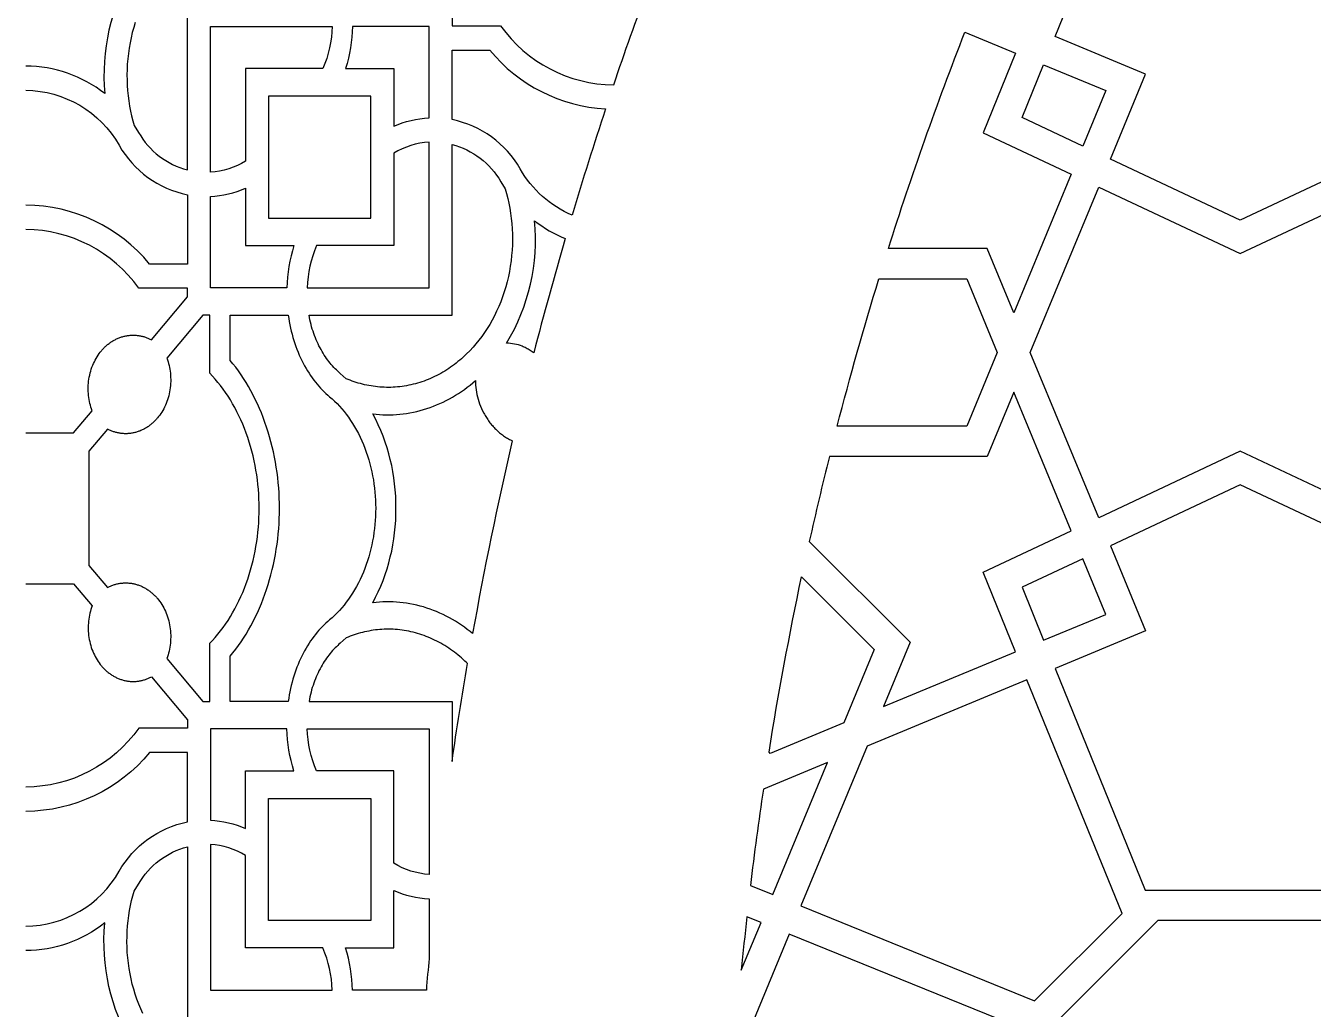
# Model space of a CAD drawing. Extents: x 59271 to 61367, y 41180 to 44085.
# Drawn here: x 59271.3 to 59601.4, y 41995.1 to 42247.4 of the extents above; entities that cross this region are included whole.
import ezdxf

# ---------------------------------------------------------------- set-up
doc = ezdxf.new("R2010")
doc.units = 0
doc.layers.get('0').update_dxf_attribs({"linetype": 'CONTINUOUS'})
doc.layers.add('LAYER_01', color=1, linetype='CONTINUOUS')

msp = doc.modelspace()

# ---------------------------------------------------------------- linework, layer by layer
for points in [[(59380.56, 42249.51), (59380.56, 42247.31), (59393.02, 42247.31, 0.240747), (59422, 42232.22, 0.000041), (59422.01, 42232.22, -0.013591), (59440.28, 42281.72)], [(59298.7, 42261.4, 0.159593), (59291.53, 42229.96, 0.16816), (59271.27, 42237.03)], [(59299.33, 42248.24), (59298.94, 42246.95), (59298.58, 42245.63), (59298.27, 42244.31), (59298, 42242.96), (59297.76, 42241.61), (59297.57, 42240.25), (59297.42, 42238.89), (59297.31, 42237.52), (59297.25, 42236.15), (59297.22, 42234.78), (59297.24, 42233.42), (59297.29, 42232.06), (59297.39, 42230.72), (59297.52, 42229.39), (59297.69, 42228.07), (59297.9, 42226.77), (59298.15, 42225.49), (59298.42, 42224.23), (59298.74, 42223), (59299.08, 42221.78), (59300.21, 42219.97, 0.200602), (59312.71, 42210.39), (59312.71, 42254.21)], [(59271.27, 42230.81, -0.26745), (59295.2, 42216.7, 0.215544), (59312.71, 42204.03), (59312.71, 42186.24), (59303.02, 42186.24, 0.222359), (59271.27, 42201.34), (59271.27, 42201.34)], [(59271.27, 42142.97), (59283.55, 42142.97), (59288.28, 42148.62), (59288.12, 42149.07), (59287.97, 42149.54), (59287.83, 42150.01), (59287.71, 42150.49), (59287.6, 42150.99), (59287.51, 42151.49), (59287.43, 42152), (59287.37, 42152.51), (59287.32, 42153.03), (59287.29, 42153.56), (59287.28, 42154.09), (59287.28, 42154.62), (59287.3, 42155.15), (59287.34, 42155.68), (59287.39, 42156.21), (59287.47, 42156.74), (59287.56, 42157.27), (59287.66, 42157.78), (59287.79, 42158.3), (59287.93, 42158.8), (59288.08, 42159.3), (59288.25, 42159.79), (59288.44, 42160.27), (59288.64, 42160.73), (59288.85, 42161.19), (59289.07, 42161.63), (59289.31, 42162.06), (59289.56, 42162.47), (59289.82, 42162.87), (59290.09, 42163.26), (59290.37, 42163.63), (59290.65, 42163.98), (59290.8, 42164.15), (59290.95, 42164.32), (59291.1, 42164.49), (59291.25, 42164.65), (59291.41, 42164.81), (59291.58, 42164.97), (59291.74, 42165.13), (59291.91, 42165.28), (59292.08, 42165.43), (59292.26, 42165.58), (59292.43, 42165.72), (59292.62, 42165.86), (59292.8, 42166), (59292.99, 42166.13), (59293.17, 42166.26), (59293.37, 42166.39), (59293.56, 42166.51), (59293.76, 42166.62), (59293.95, 42166.74), (59294.16, 42166.84), (59294.36, 42166.95), (59294.56, 42167.05), (59294.77, 42167.14), (59294.98, 42167.23), (59295.19, 42167.32), (59295.4, 42167.4), (59295.62, 42167.48), (59295.83, 42167.55), (59296.05, 42167.61), (59296.27, 42167.68), (59296.49, 42167.73), (59296.71, 42167.78), (59296.93, 42167.83), (59297.15, 42167.87), (59297.37, 42167.91), (59297.59, 42167.94), (59297.81, 42167.96), (59298.04, 42167.98), (59298.26, 42168), (59298.48, 42168.01), (59298.7, 42168.01), (59298.93, 42168.01), (59299.15, 42168.01), (59299.37, 42168), (59299.59, 42167.98), (59299.81, 42167.96), (59300.03, 42167.93), (59300.24, 42167.9), (59300.46, 42167.87), (59300.68, 42167.83), (59300.89, 42167.78), (59301.1, 42167.73), (59301.31, 42167.68), (59301.52, 42167.62), (59301.73, 42167.56), (59301.93, 42167.49), (59302.14, 42167.42), (59302.34, 42167.35), (59302.54, 42167.27), (59302.73, 42167.18), (59302.93, 42167.1), (59303.12, 42167.01), (59303.31, 42166.91), (59303.5, 42166.81), (59312.71, 42177.82), (59312.71, 42180.02), (59300.25, 42180.02, 0.240747), (59271.27, 42195.11)], [(59271.27, 42104.22), (59283.55, 42104.22), (59288.28, 42098.57), (59288.12, 42098.12), (59287.97, 42097.65), (59287.83, 42097.18), (59287.71, 42096.7), (59287.6, 42096.2), (59287.51, 42095.7), (59287.43, 42095.19), (59287.37, 42094.68), (59287.32, 42094.16), (59287.29, 42093.63), (59287.28, 42093.1), (59287.28, 42092.57), (59287.3, 42092.04), (59287.34, 42091.51), (59287.39, 42090.98), (59287.47, 42090.45), (59287.56, 42089.92), (59287.66, 42089.4), (59287.79, 42088.89), (59287.93, 42088.39), (59288.08, 42087.89), (59288.25, 42087.4), (59288.44, 42086.92), (59288.64, 42086.46), (59288.85, 42086), (59289.07, 42085.56), (59289.31, 42085.13), (59289.56, 42084.72), (59289.82, 42084.32), (59290.09, 42083.93), (59290.37, 42083.56), (59290.65, 42083.21), (59290.8, 42083.04), (59290.95, 42082.87), (59291.1, 42082.7), (59291.25, 42082.54), (59291.41, 42082.38), (59291.58, 42082.22), (59291.74, 42082.06), (59291.91, 42081.91), (59292.08, 42081.76), (59292.26, 42081.61), (59292.43, 42081.47), (59292.62, 42081.33), (59292.8, 42081.19), (59292.99, 42081.06), (59293.17, 42080.93), (59293.37, 42080.8), (59293.56, 42080.68), (59293.76, 42080.57), (59293.95, 42080.45), (59294.16, 42080.34), (59294.36, 42080.24), (59294.56, 42080.14), (59294.77, 42080.05), (59294.98, 42079.96), (59295.19, 42079.87), (59295.4, 42079.79), (59295.62, 42079.71), (59295.83, 42079.64), (59296.05, 42079.57), (59296.27, 42079.51), (59296.49, 42079.46), (59296.71, 42079.41), (59296.93, 42079.36), (59297.15, 42079.32), (59297.37, 42079.28), (59297.59, 42079.25), (59297.81, 42079.23), (59298.04, 42079.21), (59298.26, 42079.19), (59298.48, 42079.18), (59298.7, 42079.18), (59298.93, 42079.18), (59299.15, 42079.18), (59299.37, 42079.19), (59299.59, 42079.21), (59299.81, 42079.23), (59300.03, 42079.26), (59300.24, 42079.29), (59300.46, 42079.32), (59300.68, 42079.36), (59300.89, 42079.41), (59301.1, 42079.45), (59301.31, 42079.51), (59301.52, 42079.57), (59301.73, 42079.63), (59301.93, 42079.7), (59302.14, 42079.77), (59302.34, 42079.84), (59302.54, 42079.92), (59302.73, 42080.01), (59302.93, 42080.09), (59303.12, 42080.18), (59303.31, 42080.28), (59303.5, 42080.38), (59312.71, 42069.37), (59312.71, 42067.17), (59300.25, 42067.17, -0.240747), (59271.27, 42052.08)], [(59271.27, 42016.38, 0.26745), (59295.2, 42030.49, -0.215544), (59312.71, 42043.16), (59312.71, 42060.95), (59303.02, 42060.95, -0.222359), (59271.27, 42045.85), (59271.27, 42045.85)], [(59301.26, 41994.01), (59300.73, 41995.21), (59300.23, 41996.43), (59299.76, 41997.68), (59299.33, 41998.95), (59298.94, 42000.24), (59298.58, 42001.56), (59298.27, 42002.88), (59298, 42004.22), (59297.76, 42005.58), (59297.57, 42006.94), (59297.42, 42008.3), (59297.31, 42009.67), (59297.25, 42011.04), (59297.22, 42012.41), (59297.24, 42013.77), (59297.29, 42015.13), (59297.39, 42016.47), (59297.52, 42017.8), (59297.69, 42019.12), (59297.9, 42020.42), (59298.15, 42021.7), (59298.42, 42022.96), (59298.74, 42024.19), (59299.08, 42025.41), (59300.21, 42027.22, -0.200602), (59312.71, 42036.8), (59312.71, 41992.98)], [(59298.7, 41985.79, -0.159593), (59291.53, 42017.23, -0.16816), (59271.27, 42010.16)]]:
    msp.add_lwpolyline(points, format="xyb")
for points in [[(59327.64, 42212.67, -0.123377), (59318.6, 42209.82), (59318.6, 42247.17), (59349.85, 42247.17, -0.090687), (59347.46, 42236.37), (59327.64, 42236.37)], [(59365.63, 42221.6, -0.093744), (59374.67, 42223.74), (59374.67, 42247.17), (59355.06, 42247.17, -0.067508), (59353.27, 42236.37), (59365.63, 42236.37)], [(59411.35, 42198.76, -0.16441), (59398.06, 42210.63, 0.215544), (59380.56, 42223.3), (59380.56, 42241.09), (59390.25, 42241.09, 0.209382), (59419.94, 42226.06, 0.007371)], [(59345.8, 42190.96, 0.090687), (59343.42, 42180.16), (59374.67, 42180.16), (59374.67, 42217.51, 0.123377), (59365.63, 42214.66), (59365.63, 42190.96)], [(59380.56, 42216.94, -0.200602), (59393.05, 42207.36), (59394.19, 42205.55), (59394.53, 42204.34), (59394.84, 42203.1), (59395.12, 42201.84), (59395.36, 42200.56), (59395.57, 42199.26), (59395.75, 42197.94), (59395.88, 42196.61), (59395.97, 42195.27), (59396.03, 42193.91), (59396.05, 42192.55), (59396.02, 42191.18), (59395.95, 42189.81), (59395.84, 42188.45), (59395.69, 42187.08), (59395.5, 42185.72), (59395.27, 42184.37), (59395, 42183.02), (59394.68, 42181.7), (59394.33, 42180.39), (59393.94, 42179.09), (59393.51, 42177.82), (59393.04, 42176.57), (59392.54, 42175.35), (59392, 42174.15), (59391.44, 42172.99), (59390.84, 42171.85), (59390.21, 42170.75), (59389.56, 42169.68), (59388.88, 42168.65), (59388.17, 42167.65), (59387.45, 42166.7), (59386.7, 42165.78), (59385.94, 42164.89), (59385.13, 42164.02), (59384.3, 42163.18), (59383.87, 42162.77), (59383.44, 42162.37), (59382.99, 42161.97), (59382.54, 42161.59), (59382.08, 42161.21), (59381.62, 42160.84), (59381.15, 42160.47), (59380.67, 42160.12), (59380.19, 42159.78), (59379.7, 42159.44), (59379.2, 42159.12), (59378.69, 42158.8), (59378.19, 42158.5), (59377.67, 42158.21), (59377.15, 42157.92), (59376.63, 42157.65), (59376.1, 42157.39), (59375.56, 42157.13), (59375.02, 42156.89), (59374.48, 42156.67), (59373.93, 42156.45), (59373.38, 42156.24), (59372.83, 42156.05), (59372.27, 42155.87), (59371.71, 42155.7), (59371.15, 42155.54), (59370.58, 42155.4), (59370.02, 42155.26), (59369.45, 42155.14), (59368.88, 42155.03), (59368.31, 42154.94), (59367.74, 42154.85), (59367.16, 42154.78), (59366.59, 42154.72), (59366.02, 42154.68), (59365.44, 42154.64), (59364.87, 42154.62), (59364.3, 42154.61), (59363.73, 42154.62), (59363.16, 42154.63), (59362.59, 42154.66), (59362.03, 42154.7), (59361.46, 42154.75), (59360.9, 42154.81), (59360.35, 42154.89), (59359.79, 42154.97), (59359.24, 42155.07), (59358.69, 42155.18), (59358.14, 42155.3), (59357.6, 42155.43), (59357.06, 42155.57), (59356.53, 42155.72), (59356, 42155.88), (59355.47, 42156.05), (59354.95, 42156.23), (59354.44, 42156.42), (59353.93, 42156.62), (59353.43, 42156.83), (59351.91, 42158.19), (59351.57, 42158.48), (59351.24, 42158.78), (59350.91, 42159.09), (59350.58, 42159.41), (59350.25, 42159.75), (59349.93, 42160.1), (59349.61, 42160.47), (59349.29, 42160.84), (59348.98, 42161.23), (59348.68, 42161.63), (59348.38, 42162.04), (59348.08, 42162.47), (59347.79, 42162.91), (59347.51, 42163.36), (59347.24, 42163.82), (59346.97, 42164.29), (59346.71, 42164.78), (59346.45, 42165.27), (59346.21, 42165.78), (59345.97, 42166.29), (59345.74, 42166.82), (59345.52, 42167.36), (59345.31, 42167.9), (59345.11, 42168.45), (59344.92, 42169.01), (59344.74, 42169.58), (59344.57, 42170.16), (59344.42, 42170.74), (59344.27, 42171.33), (59344.13, 42171.92), (59344.01, 42172.52), (59343.89, 42173.12), (59380.56, 42173.12)], [(59318.6, 42203.59, 0.093744), (59327.64, 42205.73), (59327.64, 42190.96), (59340, 42190.96, 0.067508), (59338.2, 42180.16), (59318.6, 42180.16)], [(59401.52, 42163.43), (59401.33, 42163.57), (59401.08, 42163.75), (59400.84, 42163.92), (59400.59, 42164.08), (59400.34, 42164.24), (59400.09, 42164.39), (59399.84, 42164.53), (59399.59, 42164.67), (59399.34, 42164.8), (59399.09, 42164.92), (59398.83, 42165.04), (59398.58, 42165.16, 0.091636), (59394.56, 42165.93, 0.159593), (59401.73, 42197.37, 0.069656), (59409.58, 42192.77, 0.007837)], [(59385.84, 42091.44), (59385.17, 42091.98), (59384.45, 42092.54), (59383.72, 42093.09), (59382.97, 42093.61), (59382.21, 42094.12), (59381.44, 42094.61), (59380.66, 42095.07), (59379.87, 42095.52), (59379.07, 42095.95), (59378.26, 42096.35), (59377.44, 42096.73), (59376.61, 42097.09), (59375.78, 42097.42), (59374.94, 42097.74), (59374.09, 42098.02), (59373.23, 42098.29), (59372.38, 42098.53), (59371.51, 42098.75), (59370.65, 42098.94), (59369.78, 42099.11), (59368.91, 42099.25), (59368.04, 42099.37), (59367.17, 42099.47), (59366.3, 42099.54), (59365.43, 42099.59), (59364.56, 42099.61), (59363.69, 42099.61), (59362.83, 42099.59), (59361.97, 42099.54), (59361.11, 42099.47), (59360.26, 42099.37, 0.124595), (59366.19, 42123.59, 0.124595), (59360.26, 42147.82), (59361.11, 42147.72), (59361.97, 42147.65), (59362.83, 42147.6), (59363.69, 42147.58), (59364.56, 42147.58), (59365.43, 42147.6), (59366.3, 42147.65), (59367.17, 42147.72), (59368.04, 42147.82), (59368.91, 42147.94), (59369.78, 42148.08), (59370.65, 42148.25), (59371.51, 42148.44), (59372.38, 42148.66), (59373.23, 42148.9), (59374.09, 42149.16), (59374.94, 42149.45), (59375.78, 42149.77), (59376.61, 42150.1), (59377.44, 42150.46), (59378.26, 42150.84), (59379.07, 42151.24), (59379.87, 42151.67), (59380.66, 42152.12), (59381.44, 42152.58), (59382.21, 42153.07), (59382.97, 42153.58), (59383.72, 42154.1), (59384.45, 42154.65), (59385.17, 42155.21), (59385.88, 42155.79), (59386.57, 42156.38, 0.065359), (59387.22, 42151.58), (59387.42, 42150.98), (59387.63, 42150.37), (59387.87, 42149.77), (59388.12, 42149.18), (59388.4, 42148.59), (59388.7, 42148.01), (59388.86, 42147.72), (59389.02, 42147.44), (59389.19, 42147.16), (59389.36, 42146.88), (59389.54, 42146.61), (59389.72, 42146.34), (59389.91, 42146.07), (59390.1, 42145.8), (59390.29, 42145.54), (59390.5, 42145.29), (59390.7, 42145.04), (59390.91, 42144.79), (59391.13, 42144.55), (59391.35, 42144.31), (59391.57, 42144.07), (59391.8, 42143.85), (59392.03, 42143.62), (59392.26, 42143.41), (59392.5, 42143.19), (59392.74, 42142.99), (59392.99, 42142.79), (59393.24, 42142.59), (59393.49, 42142.4), (59393.74, 42142.22), (59394, 42142.05), (59394.26, 42141.88), (59394.52, 42141.71), (59394.79, 42141.55), (59395.05, 42141.4), (59395.32, 42141.26), (59395.59, 42141.12), (59395.86, 42140.99), (59396, 42140.93, 0.013012)], [(59384.51, 42083.8), (59384.3, 42084.01), (59383.87, 42084.42), (59383.44, 42084.82), (59382.99, 42085.22), (59382.54, 42085.6), (59382.08, 42085.98), (59381.62, 42086.35), (59381.15, 42086.71), (59380.67, 42087.07), (59380.19, 42087.41), (59379.7, 42087.75), (59379.2, 42088.07), (59378.69, 42088.38), (59378.19, 42088.69), (59377.67, 42088.98), (59377.15, 42089.27), (59376.63, 42089.54), (59376.1, 42089.8), (59375.56, 42090.05), (59375.02, 42090.29), (59374.48, 42090.52), (59373.93, 42090.74), (59373.38, 42090.95), (59372.83, 42091.14), (59372.27, 42091.32), (59371.71, 42091.49), (59371.15, 42091.65), (59370.58, 42091.79), (59370.02, 42091.93), (59369.45, 42092.05), (59368.88, 42092.16), (59368.31, 42092.25), (59367.74, 42092.34), (59367.16, 42092.41), (59366.59, 42092.47), (59366.02, 42092.51), (59365.44, 42092.55), (59364.87, 42092.57), (59364.3, 42092.58), (59363.73, 42092.57), (59363.16, 42092.56), (59362.59, 42092.53), (59362.03, 42092.49), (59361.46, 42092.44), (59360.9, 42092.38), (59360.35, 42092.3), (59359.79, 42092.22), (59359.24, 42092.12), (59358.69, 42092.01), (59358.14, 42091.89), (59357.6, 42091.76), (59357.06, 42091.62), (59356.53, 42091.47), (59356, 42091.31), (59355.47, 42091.14), (59354.95, 42090.96), (59354.44, 42090.76), (59353.93, 42090.56), (59353.43, 42090.35), (59351.91, 42089), (59351.57, 42088.71), (59351.24, 42088.41), (59350.91, 42088.1), (59350.58, 42087.78), (59350.25, 42087.44), (59349.93, 42087.09), (59349.61, 42086.72), (59349.29, 42086.35), (59348.98, 42085.96), (59348.68, 42085.56), (59348.38, 42085.15), (59348.08, 42084.72), (59347.79, 42084.28), (59347.51, 42083.83), (59347.24, 42083.37), (59346.97, 42082.9), (59346.71, 42082.41), (59346.45, 42081.92), (59346.21, 42081.41), (59345.97, 42080.9), (59345.74, 42080.37), (59345.52, 42079.83), (59345.31, 42079.29), (59345.11, 42078.74), (59344.92, 42078.18), (59344.74, 42077.61), (59344.57, 42077.03), (59344.42, 42076.45), (59344.27, 42075.86), (59344.13, 42075.27), (59344.01, 42074.67), (59343.89, 42074.07), (59380.56, 42074.07), (59380.56, 42058.61, -0.006565)], [(59318.6, 42043.6, -0.093744), (59327.64, 42041.45), (59327.64, 42056.22), (59340, 42056.22, -0.067508), (59338.2, 42067.03), (59318.6, 42067.03)], [(59345.8, 42056.22, -0.090687), (59343.42, 42067.03), (59374.67, 42067.03), (59374.67, 42029.68, -0.123377), (59365.63, 42032.53), (59365.63, 42056.22)], [(59327.64, 42034.52, 0.123377), (59318.6, 42037.37), (59318.6, 42000.02), (59349.85, 42000.02, 0.090687), (59347.46, 42010.82), (59327.64, 42010.82)], [(59373.97, 42000.02), (59355.06, 42000.02, 0.067508), (59353.27, 42010.82), (59365.63, 42010.82), (59365.63, 42025.59, 0.093744), (59374.67, 42023.45), (59374.67, 42008.15, 0.002102)]]:
    msp.add_lwpolyline(points, format="xyb", close=True)
for points in [[(59359.74, 42229.33), (59333.53, 42229.33), (59333.53, 42198), (59359.74, 42198)], [(59287.48, 42123.59), (59287.48, 42108.92), (59292.21, 42103.26), (59292.4, 42103.36), (59292.59, 42103.46), (59292.78, 42103.55), (59292.97, 42103.63), (59293.17, 42103.72), (59293.37, 42103.8), (59293.57, 42103.87), (59293.77, 42103.94), (59293.98, 42104.01), (59294.19, 42104.07), (59294.4, 42104.13), (59294.61, 42104.18), (59294.82, 42104.23), (59295.03, 42104.28), (59295.25, 42104.32), (59295.46, 42104.35), (59295.68, 42104.38), (59295.9, 42104.41), (59296.12, 42104.43), (59296.34, 42104.45), (59296.56, 42104.46), (59296.78, 42104.46), (59297, 42104.46), (59297.23, 42104.46), (59297.45, 42104.45), (59297.67, 42104.43), (59297.89, 42104.41), (59298.12, 42104.39), (59298.34, 42104.36), (59298.56, 42104.32), (59298.78, 42104.28), (59299, 42104.23), (59299.22, 42104.18), (59299.44, 42104.13), (59299.66, 42104.06), (59299.87, 42104), (59300.09, 42103.93), (59300.3, 42103.85), (59300.52, 42103.77), (59300.73, 42103.68), (59300.94, 42103.59), (59301.14, 42103.5), (59301.35, 42103.4), (59301.55, 42103.29), (59301.75, 42103.19), (59301.95, 42103.07), (59302.15, 42102.96), (59302.34, 42102.83), (59302.53, 42102.71), (59302.72, 42102.58), (59302.91, 42102.45), (59303.09, 42102.31), (59303.27, 42102.17), (59303.45, 42102.03), (59303.63, 42101.88), (59303.8, 42101.73), (59303.97, 42101.58), (59304.13, 42101.42), (59304.29, 42101.26), (59304.45, 42101.1), (59304.61, 42100.94), (59304.76, 42100.77), (59304.91, 42100.6), (59305.06, 42100.43), (59305.34, 42100.08), (59305.62, 42099.71), (59305.89, 42099.32), (59306.15, 42098.92), (59306.4, 42098.51), (59306.63, 42098.08), (59306.86, 42097.64), (59307.07, 42097.18), (59307.27, 42096.72), (59307.46, 42096.24), (59307.63, 42095.75), (59307.78, 42095.25), (59307.92, 42094.75), (59308.04, 42094.23), (59308.15, 42093.71), (59308.24, 42093.19), (59308.31, 42092.66), (59308.37, 42092.13), (59308.41, 42091.6), (59308.43, 42091.07), (59308.43, 42090.54), (59308.42, 42090.01), (59308.39, 42089.48), (59308.34, 42088.96), (59308.28, 42088.45), (59308.2, 42087.94), (59308.11, 42087.44), (59308, 42086.94), (59307.88, 42086.46), (59307.74, 42085.99), (59307.59, 42085.52), (59307.43, 42085.07), (59316.64, 42074.07), (59318.48, 42074.07), (59318.48, 42088.96), (59319.18, 42089.71), (59319.87, 42090.49), (59320.55, 42091.3), (59321.22, 42092.14), (59321.87, 42093.01), (59322.5, 42093.91), (59323.12, 42094.84), (59323.72, 42095.8), (59324.3, 42096.78), (59324.86, 42097.78), (59325.41, 42098.81), (59325.93, 42099.87), (59326.42, 42100.94), (59326.9, 42102.04), (59327.35, 42103.15), (59327.78, 42104.29), (59328.18, 42105.44), (59328.56, 42106.6), (59328.92, 42107.78), (59329.24, 42108.97), (59329.54, 42110.17), (59329.82, 42111.38), (59330.07, 42112.59), (59330.29, 42113.81), (59330.48, 42115.04), (59330.65, 42116.26), (59330.79, 42117.49), (59330.91, 42118.72), (59331, 42119.95), (59331.06, 42121.17), (59331.1, 42122.38), (59331.11, 42123.59), (59331.1, 42124.81), (59331.06, 42126.02), (59331, 42127.24), (59330.91, 42128.47), (59330.79, 42129.7), (59330.65, 42130.93), (59330.48, 42132.15), (59330.29, 42133.38), (59330.07, 42134.6), (59329.82, 42135.81), (59329.54, 42137.02), (59329.24, 42138.22), (59328.92, 42139.41), (59328.56, 42140.59), (59328.18, 42141.75), (59327.78, 42142.9), (59327.35, 42144.03), (59326.9, 42145.15), (59326.42, 42146.25), (59325.93, 42147.32), (59325.41, 42148.37), (59324.86, 42149.41), (59324.3, 42150.41), (59323.72, 42151.39), (59323.12, 42152.35), (59322.5, 42153.28), (59321.87, 42154.18), (59321.22, 42155.05), (59320.55, 42155.89), (59319.87, 42156.7), (59319.18, 42157.48), (59318.48, 42158.23), (59318.48, 42173.12), (59316.64, 42173.12), (59307.43, 42162.12), (59307.59, 42161.67), (59307.74, 42161.2), (59307.88, 42160.73), (59308, 42160.25), (59308.11, 42159.75), (59308.2, 42159.25), (59308.28, 42158.74), (59308.34, 42158.23), (59308.39, 42157.71), (59308.42, 42157.18), (59308.43, 42156.65), (59308.43, 42156.12), (59308.41, 42155.59), (59308.37, 42155.06), (59308.31, 42154.53), (59308.24, 42154), (59308.15, 42153.47), (59308.04, 42152.96), (59307.92, 42152.44), (59307.78, 42151.94), (59307.63, 42151.44), (59307.46, 42150.95), (59307.27, 42150.47), (59307.07, 42150.01), (59306.86, 42149.55), (59306.63, 42149.11), (59306.4, 42148.68), (59306.15, 42148.27), (59305.89, 42147.87), (59305.62, 42147.48), (59305.34, 42147.11), (59305.06, 42146.76), (59304.91, 42146.59), (59304.76, 42146.42), (59304.61, 42146.25), (59304.45, 42146.09), (59304.29, 42145.93), (59304.13, 42145.77), (59303.97, 42145.61), (59303.8, 42145.46), (59303.63, 42145.31), (59303.45, 42145.16), (59303.27, 42145.02), (59303.09, 42144.88), (59302.91, 42144.74), (59302.72, 42144.61), (59302.53, 42144.48), (59302.34, 42144.35), (59302.15, 42144.23), (59301.95, 42144.12), (59301.75, 42144), (59301.55, 42143.89), (59301.35, 42143.79), (59301.14, 42143.69), (59300.94, 42143.6), (59300.73, 42143.51), (59300.52, 42143.42), (59300.3, 42143.34), (59300.09, 42143.26), (59299.87, 42143.19), (59299.66, 42143.12), (59299.44, 42143.06), (59299.22, 42143.01), (59299, 42142.96), (59298.78, 42142.91), (59298.56, 42142.87), (59298.34, 42142.83), (59298.12, 42142.8), (59297.89, 42142.78), (59297.67, 42142.76), (59297.45, 42142.74), (59297.23, 42142.73), (59297, 42142.73), (59296.78, 42142.73), (59296.56, 42142.73), (59296.34, 42142.74), (59296.12, 42142.76), (59295.9, 42142.78), (59295.68, 42142.81), (59295.46, 42142.84), (59295.25, 42142.87), (59295.03, 42142.91), (59294.82, 42142.96), (59294.61, 42143.01), (59294.4, 42143.06), (59294.19, 42143.12), (59293.98, 42143.18), (59293.77, 42143.25), (59293.57, 42143.32), (59293.37, 42143.39), (59293.17, 42143.47), (59292.97, 42143.56), (59292.78, 42143.64), (59292.59, 42143.73), (59292.4, 42143.83), (59292.21, 42143.93), (59287.48, 42138.27)], [(59360.98, 42123.59), (59360.97, 42122.57), (59360.93, 42121.53), (59360.87, 42120.49), (59360.79, 42119.45), (59360.68, 42118.4), (59360.55, 42117.36), (59360.39, 42116.31), (59360.2, 42115.27), (59359.99, 42114.23), (59359.76, 42113.2), (59359.5, 42112.17), (59359.21, 42111.16), (59358.9, 42110.15), (59358.57, 42109.16), (59358.21, 42108.18), (59357.83, 42107.22), (59357.42, 42106.27), (59356.99, 42105.34), (59356.54, 42104.44), (59356.07, 42103.55), (59355.58, 42102.69), (59355.08, 42101.85), (59354.55, 42101.04), (59354, 42100.25), (59353.44, 42099.49), (59352.87, 42098.76), (59352.28, 42098.06), (59351.68, 42097.38), (59351.07, 42096.74), (59350.44, 42096.12), (59349.81, 42095.54), (59349.17, 42094.99), (59348.7, 42094.59), (59348.24, 42094.17), (59347.78, 42093.73), (59347.32, 42093.27), (59346.87, 42092.8), (59346.43, 42092.3), (59345.99, 42091.79), (59345.55, 42091.26), (59345.13, 42090.71), (59344.71, 42090.14), (59344.3, 42089.56), (59343.9, 42088.96), (59343.51, 42088.34), (59343.13, 42087.7), (59342.76, 42087.05), (59342.4, 42086.38), (59342.06, 42085.7), (59341.72, 42085), (59341.4, 42084.29), (59341.09, 42083.56), (59340.8, 42082.82), (59340.52, 42082.07), (59340.25, 42081.31), (59340, 42080.53), (59339.77, 42079.75), (59339.55, 42078.96), (59339.35, 42078.16), (59339.16, 42077.35), (59338.99, 42076.54), (59338.83, 42075.72), (59338.69, 42074.89), (59338.57, 42074.07), (59323.69, 42074.07), (59323.69, 42085.65), (59324.4, 42086.52), (59325.1, 42087.43), (59325.79, 42088.37), (59326.46, 42089.33), (59327.11, 42090.32), (59327.75, 42091.34), (59328.37, 42092.38), (59328.97, 42093.45), (59329.55, 42094.55), (59330.11, 42095.66), (59330.65, 42096.8), (59331.17, 42097.96), (59331.67, 42099.14), (59332.14, 42100.34), (59332.59, 42101.56), (59333.01, 42102.79), (59333.41, 42104.04), (59333.79, 42105.3), (59334.14, 42106.57), (59334.46, 42107.86), (59334.76, 42109.15), (59335.04, 42110.45), (59335.28, 42111.76), (59335.5, 42113.07), (59335.69, 42114.39), (59335.86, 42115.71), (59336, 42117.03), (59336.12, 42118.35), (59336.2, 42119.67), (59336.27, 42120.98), (59336.3, 42122.29), (59336.32, 42123.59), (59336.3, 42124.9), (59336.27, 42126.21), (59336.2, 42127.52), (59336.12, 42128.84), (59336, 42130.16), (59335.86, 42131.48), (59335.69, 42132.8), (59335.5, 42134.12), (59335.28, 42135.43), (59335.04, 42136.74), (59334.76, 42138.04), (59334.46, 42139.33), (59334.14, 42140.62), (59333.79, 42141.89), (59333.41, 42143.15), (59333.01, 42144.4), (59332.59, 42145.63), (59332.14, 42146.85), (59331.67, 42148.05), (59331.17, 42149.23), (59330.65, 42150.39), (59330.11, 42151.53), (59329.55, 42152.64), (59328.97, 42153.74), (59328.37, 42154.81), (59327.75, 42155.85), (59327.11, 42156.87), (59326.46, 42157.86), (59325.79, 42158.82), (59325.1, 42159.76), (59324.4, 42160.66), (59323.69, 42161.54), (59323.69, 42173.12), (59338.57, 42173.12), (59338.69, 42172.29), (59338.83, 42171.47), (59338.99, 42170.65), (59339.16, 42169.84), (59339.35, 42169.03), (59339.55, 42168.23), (59339.77, 42167.44), (59340, 42166.66), (59340.25, 42165.88), (59340.52, 42165.12), (59340.8, 42164.37), (59341.09, 42163.63), (59341.4, 42162.9), (59341.72, 42162.19), (59342.06, 42161.49), (59342.4, 42160.81), (59342.76, 42160.14), (59343.13, 42159.49), (59343.51, 42158.85), (59343.9, 42158.23), (59344.3, 42157.63), (59344.71, 42157.05), (59345.13, 42156.48), (59345.55, 42155.93), (59345.99, 42155.4), (59346.43, 42154.89), (59346.87, 42154.39), (59347.32, 42153.92), (59347.78, 42153.46), (59348.24, 42153.02), (59348.7, 42152.6), (59349.17, 42152.2), (59349.81, 42151.65), (59350.44, 42151.07), (59351.07, 42150.45), (59351.68, 42149.81), (59352.28, 42149.13), (59352.87, 42148.43), (59353.44, 42147.7), (59354, 42146.94), (59354.55, 42146.15), (59355.08, 42145.34), (59355.58, 42144.5), (59356.07, 42143.64), (59356.54, 42142.75), (59356.99, 42141.85), (59357.42, 42140.92), (59357.83, 42139.97), (59358.21, 42139.01), (59358.57, 42138.03), (59358.9, 42137.04), (59359.21, 42136.03), (59359.5, 42135.02), (59359.76, 42133.99), (59359.99, 42132.96), (59360.2, 42131.92), (59360.39, 42130.88), (59360.55, 42129.83), (59360.68, 42128.79), (59360.79, 42127.74), (59360.87, 42126.7), (59360.93, 42125.66), (59360.97, 42124.62)], [(59359.74, 42017.86), (59333.53, 42017.86), (59333.53, 42049.19), (59359.74, 42049.19)]]:
    msp.add_lwpolyline(points, close=True)
at = {"layer": 'LAYER_01'}
for points in [[(59582.64, 42197.53), (59549.35, 42213.17), (59558.38, 42234.97), (59535.16, 42244.59), (59558.31, 42301.49), (59606.97, 42301.49), (59630.12, 42244.59), (59606.9, 42234.97), (59615.93, 42213.17)], [(59542.28, 42216.48), (59526.71, 42223.8), (59532.23, 42237.37), (59548.19, 42230.75)], [(59582.64, 42138.21), (59546.36, 42121.17), (59528.8, 42163.56), (59546.36, 42205.96), (59582.64, 42188.92), (59618.92, 42205.96), (59636.48, 42163.56), (59618.92, 42121.17)], [(59582.64, 42129.6), (59549.35, 42113.96), (59558.38, 42092.16), (59535.16, 42082.54), (59558.31, 42025.64), (59606.97, 42025.64), (59630.12, 42082.54), (59606.9, 42092.16), (59615.93, 42113.96)], [(59542.28, 42110.64), (59526.71, 42103.33), (59532.23, 42089.76), (59548.19, 42096.38)], [(59527.96, 42079.56), (59486.97, 42062.58), (59469.99, 42021.59), (59529.89, 41997.22), (59552.33, 42019.66)], [(59582.64, 42017.84), (59561.54, 42017.84), (59531.71, 41988.01), (59531.71, 41945.81), (59561.54, 41915.98), (59603.74, 41915.98), (59633.57, 41945.81), (59633.57, 41988.01), (59603.74, 42017.84)]]:
    msp.add_lwpolyline(points, close=True, dxfattribs=at)
for points in [[(59512.06, 42245.72), (59525.02, 42240.35), (59516.7, 42219.89), (59539.3, 42209.27), (59524.58, 42173.75), (59517.75, 42190.23), (59492.43, 42190.23, -0.016522)], [(59489.99, 42182.43), (59512.55, 42182.43), (59520.36, 42163.56), (59512.55, 42144.69), (59479.31, 42144.69, -0.011008)], [(59472.16, 42115.1), (59498.02, 42089.24), (59491.19, 42072.76), (59525.02, 42086.78), (59516.7, 42107.24), (59539.3, 42117.85), (59524.58, 42153.38), (59517.75, 42136.9), (59477.32, 42136.9, 0.006288)], [(59470.19, 42106.04), (59488.82, 42087.41), (59481, 42068.55), (59462.14, 42060.73), (59461.83, 42061.03, -0.012849)], [(59457.06, 42026.85), (59462.77, 42024.53), (59476.79, 42058.36), (59460.38, 42051.56, 0.006998)], [(59454.73, 42005.11), (59459.79, 42017.32), (59456.14, 42018.81, 0.003864)], [(59450.95, 41939.98), (59457.39, 41942.65), (59467.01, 41919.43), (59523.91, 41942.58), (59523.91, 41991.24), (59467.01, 42014.39), (59457.39, 41991.17), (59453.64, 41992.73, 0.014825)]]:
    msp.add_lwpolyline(points, format="xyb", close=True, dxfattribs=at)

doc.saveas('drawing.dxf')
